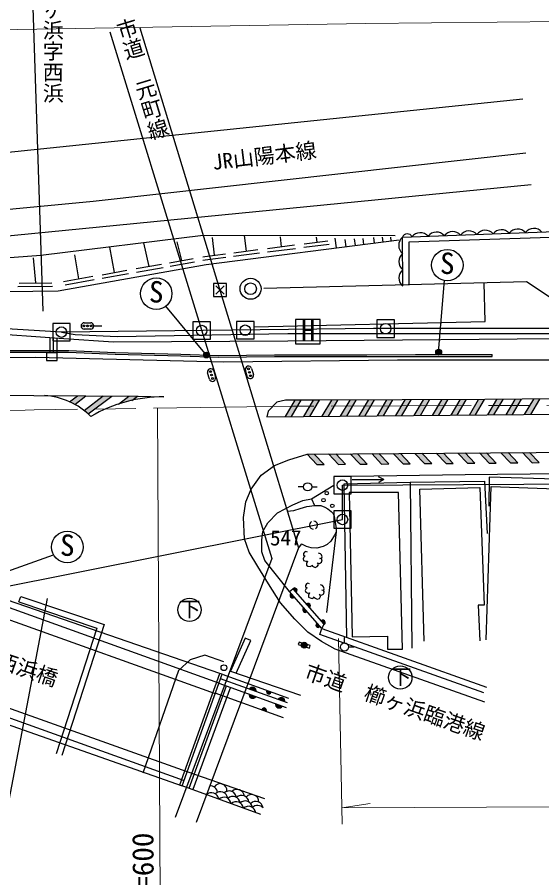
# Model space of a CAD drawing. Units: millimetres at full size, sheet at 1:1000; details may follow other scales. Extents: x 40000 to 680000, y 20000 to 380000.
# Drawn here: x 92287 to 137262, y 246826 to 320643 of the extents above; entities that cross this region are included whole.
import ezdxf
from ezdxf.enums import TextEntityAlignment as Align

# ---------------------------------------------------------------- set-up
doc = ezdxf.new("R2010")
doc.units = ezdxf.units.MM
doc.header["$LTSCALE"] = 1000
doc.linetypes.add('CHAIN', pattern=[18.5, 12, -1.5, 3.5, -1.5])
for name, color, linetype, lineweight in [('M-BGD', 7, 'Continuous', 25), ('M-BGD-EXST', 7, 'Continuous', 25), ('M-BMK', 2, 'CHAIN', 13), ('M-BMK-ROW', 54, 'Continuous', 25), ('M-STR-HTXT', 7, 'Continuous', 13), ('M-STR-STR1', 1, 'Continuous', 25), ('M-STR-STRC', 7, 'Continuous', 25), ('M-STR-STRD', 8, 'Continuous', 25)]:
    doc.layers.add(name, color=color, linetype=linetype, lineweight=lineweight)
doc.layers.add('M-BMK-HTXT', color=7, linetype='Continuous')
doc.styles.add('@ＭＳ ゴシック', font='')
doc.styles.add('ＭＳ ゴシック', font='')
doc.styles.get('@ＭＳ ゴシック').set_extended_font_data('@MS Gothic')
doc.styles.get('ＭＳ ゴシック').set_extended_font_data('MS Gothic')

msp = doc.modelspace()

# ---------------------------------------------------------------- hatches: boundary and pattern name
at = {"layer": 'M-BGD'}
for points in [[(115920, 271615), (116184, 271312, 0.4608), (116229, 271618, 0.4608)], [(116035, 270917), (115771, 271219, 0.4608), (115726, 270913, 0.4608)], [(117074, 270294), (117338, 269991, 0.4608), (117383, 270297, 0.4608)], [(117128, 269666), (116864, 269969, 0.4608), (116819, 269663, 0.4608)], [(118336, 268850), (118600, 268547, 0.4608), (118645, 268853, 0.4608)], [(118255, 268376), (117991, 268679, 0.4608), (117946, 268373, 0.4608)], [(116647, 266784, 1), (117147, 266784, 1)], [(112181, 263003), (112770, 262792, 0.84072)], [(114061, 262772), (113683, 262907, 0.4608), (113792, 262618, 0.4608)], [(112750, 262381), (112162, 262594, 0.84072)], [(114655, 262116), (115244, 261905, 0.84072)], [(113253, 261229), (113631, 261093, 0.4608), (113521, 261382, 0.4608)], [(115023, 261556), (114434, 261769, 0.84072)]]:
    msp.add_hatch(color=256, dxfattribs=at).paths.add_polyline_path(points)
at = {"layer": 'M-BGD-EXST'}
for points in [[(108291, 291545, 0.41421), (108631, 291445, 0.41421), (108731, 291785, 1)], [(128200, 291788, 0.41421), (128539, 291688, 0.41421), (128639, 292027, 1)]]:
    msp.add_hatch(color=256, dxfattribs=at).paths.add_polyline_path(points)
at = {"layer": 'M-STR-STRC'}
for points in [[(98180, 288164), (97444, 288168), (96777, 287658, -0.02053), (97225, 287434)], [(100386, 288150), (99650, 288155), (98020, 286910, -0.0189), (98373, 286613)], [(102592, 288137), (101857, 288141), (100962, 287458, -0.02446), (102120, 287776)], [(116642, 287792), (116119, 287792), (115284, 286382), (115810, 286386)], [(118212, 287792), (118200, 287792), (117689, 287792), (116861, 286396), (117387, 286400)], [(118439, 286410), (118964, 286414), (119784, 287798), (119260, 287796)], [(120016, 286424), (120542, 286428), (121356, 287803), (120832, 287801)], [(121593, 286438), (122119, 286442), (122929, 287809), (122404, 287807)], [(123171, 286451), (123696, 286456), (124501, 287814), (123977, 287812)], [(126073, 287819), (125549, 287818), (124748, 286465), (125274, 286470)], [(126325, 286479), (126851, 286484), (127645, 287825), (127121, 287823)], [(127903, 286493), (128429, 286498), (129218, 287830), (128694, 287828)], [(130790, 287836), (130266, 287834), (129480, 286507), (130006, 286512)], [(131058, 286521), (131583, 286526), (132362, 287841), (131838, 287839)], [(133940, 287856), (133414, 287851), (132635, 286535), (133161, 286540)], [(134212, 286549), (134738, 286554), (135518, 287870), (134992, 287865)], [(137096, 287885), (136570, 287880), (135790, 286563), (136316, 286568)], [(117988, 282271), (118603, 282276), (117757, 283169), (117141, 283165)], [(119833, 282287), (120447, 282292), (119603, 283183), (118988, 283178)], [(121450, 283197), (120835, 283192), (121677, 282303), (122292, 282308)], [(123522, 282318), (124137, 282324), (123297, 283210), (122681, 283206)], [(125981, 282340), (125143, 283224), (124528, 283219), (125366, 282334)], [(127211, 282350), (127826, 282355), (126990, 283238), (126374, 283233)], [(129055, 282366), (129670, 282371), (128836, 283251), (128221, 283247)], [(130900, 282382), (131515, 282387), (130683, 283265), (130068, 283261)], [(132530, 283279), (131914, 283274), (132745, 282398), (133359, 282403)], [(134376, 283293), (133761, 283288), (134589, 282413), (135204, 282419)], [(137049, 282435), (136223, 283306), (135607, 283302), (136434, 282429)]]:
    msp.add_hatch(color=256, dxfattribs=at).paths.add_polyline_path(points)

# ---------------------------------------------------------------- linework, layer by layer
at = {"layer": 'M-BGD'}
for p, q in [((67460, 299513), (136358, 306303)), ((111756, 301913), (111926, 300580)), ((103102, 301285), (103572, 299273)), ((105961, 301368), (106362, 299771)), ((108990, 301753), (109183, 300232)), ((114829, 301797), (114915, 300960)), ((116862, 300904), (119047, 301181)), ((116890, 301210), (118924, 301468)), ((117926, 301764), (117979, 301348)), ((119531, 301683), (119636, 300853)), ((120378, 301582), (120458, 300957)), ((121188, 301620), (121259, 301059)), ((121923, 301670), (121988, 301152)), ((122839, 301739), (122899, 301267)), ((123587, 301790), (123642, 301361)), ((124290, 301771), (124331, 301449)), ((100211, 300927), (100601, 298743)), ((110849, 300444), (112928, 300707)), ((113733, 300507), (116152, 300814)), ((113760, 300813), (116071, 301106)), ((93659, 300002), (93862, 297850)), ((97185, 300263), (97553, 298199)), ((105340, 299588), (107384, 299953)), ((110832, 300139), (113064, 300422)), ((102493, 299080), (104651, 299465)), ((102515, 298780), (104793, 299186)), ((105395, 299293), (107475, 299665)), ((96260, 297968), (98784, 298419)), ((99565, 298558), (101678, 298935)), ((99576, 298255), (101816, 298655)), ((92339, 297530), (95313, 297568)), ((92460, 297832), (95264, 297868)), ((96403, 297689), (98890, 298133)), ((110017, 296896), (109317, 297596)), ((109317, 296896), (110017, 297596)), ((95106, 291847), (95101, 293145)), ((95406, 291848), (95401, 293124)), ((95702, 291847), (95702, 293104)), ((133015, 291550), (133015, 291700)), ((117524, 279326), (119422, 280507)), ((123711, 280979), (123273, 281232)), ((116840, 280360), (116362, 280360)), ((117540, 280360), (118017, 280360)), ((119627, 276493), (118800, 269573)), ((92438, 270488), (92598, 270962)), ((120351, 266972), (120351, 267449)), ((120701, 266622), (121179, 266622)), ((109854, 264280), (115541, 262241)), ((116617, 262449), (110522, 264555)), ((109586, 263530), (115358, 261434)), ((115449, 261832), (109714, 263887)), ((107030, 254503), (110223, 263298)), ((110563, 263175), (107334, 254392)), ((115130, 260556), (109272, 262655)), ((113522, 253603), (106857, 255915)), ((113165, 252248), (106430, 254724))]:
    msp.add_line(p, q, dxfattribs=at)
for points in [[(66964, 306980), (81845, 308054), (135624, 313655)], [(315302, 312269), (305067, 305474), (299315, 301958), (293372, 299214), (288434, 297108), (284517, 296039), (279983, 295167), (278500, 294937), (275616, 294864), (253720, 294837), (235538, 294623), (218508, 294455), (175131, 294266), (149845, 293930), (122841, 293930), (96081, 293629), (81470, 294501), (67827, 293928)], [(315570, 311286), (308397, 306422), (298919, 300678), (290270, 296719), (288243, 295903), (283624, 294889), (279523, 294044), (266134, 293764), (243544, 293764), (221751, 293632), (202155, 293469), (186288, 293358), (168214, 293281), (148634, 293145), (138436, 293057), (115490, 292859), (100543, 292767), (96294, 293063), (89020, 293562), (82391, 294033)], [(135884, 308972), (98807, 304849), (67306, 301830)], [(125342, 297588), (125327, 301766), (155355, 302896)], [(124698, 301890), (108224, 301920), (94320, 300197), (67548, 298195)], [(321281, 302154), (310683, 296210), (301861, 291233), (295530, 288363), (290467, 286378), (282072, 284537), (275724, 283145), (266694, 282433), (251241, 282150), (235193, 282028), (215813, 282007), (198635, 281844), (176443, 281724), (150160, 281601), (130696, 281400), (120922, 281257)], [(155341, 302309), (125851, 301351), (125851, 297650)], [(67640, 296814), (95798, 297175), (108475, 299437), (125034, 301538)], [(108191, 300097), (108370, 300129), (110153, 300355)], [(108191, 299792), (108415, 299832), (110164, 300054)], [(112589, 294082), (132403, 294531), (132320, 297858)], [(140874, 294680), (135960, 297949), (113428, 297386)], [(90019, 271551), (120172, 277564), (120172, 280507), (146089, 280654), (177035, 281022), (210022, 281175), (216330, 281233), (237911, 281310), (253424, 281537), (265174, 281658), (267734, 281751), (272354, 282014), (275330, 282446), (277796, 282804), (282118, 283627), (286774, 284713), (291193, 285834), (295302, 287424), (297724, 288472), (316303, 282400), (318077, 289668), (321210, 296118)], [(96081, 293629), (97255, 293438), (100870, 293268), (115490, 293515), (138001, 293515), (159286, 293696), (178966, 293907), (208282, 294064), (226192, 294190), (251151, 294344), (272990, 294602), (280044, 294834), (284559, 295832)], [(69662, 291873), (74762, 291822), (78901, 291996), (83504, 292042), (90750, 292050), (96701, 292050), (100694, 291880), (106313, 291739), (109546, 291630), (114337, 291689), (122252, 291689), (126438, 291700), (133015, 291700)], [(69662, 291440), (74768, 291672), (78905, 291846), (83504, 291892), (90750, 291900), (96698, 291900), (100689, 291730), (106309, 291589), (109545, 291480), (114338, 291539), (122252, 291539), (126438, 291550), (133015, 291550)], [(120559, 267433), (120315, 280607), (125990, 280753), (126116, 266517)], [(121015, 280979), (123711, 280979), (123273, 280726)], [(125990, 280753), (132347, 280850), (132570, 276361)], [(141204, 267272), (141310, 280931), (132763, 281179), (132713, 278692)], [(127169, 267122), (126804, 280158), (131959, 280302), (132329, 270208), (131806, 270208), (131962, 267142)], [(132483, 267246), (132926, 280375), (140823, 280094), (140372, 267330)], [(115639, 271370), (113508, 274053), (113262, 274778), (113262, 275781), (113337, 276537), (113762, 277265), (114613, 278137), (115931, 278823), (116776, 279183), (117524, 279326), (117789, 278755)], [(115443, 278260), (116005, 278326), (116545, 278503), (117132, 278675), (117789, 278755), (118320, 278755), (118674, 278606), (118919, 278475), (119192, 278257), (119383, 278066), (119465, 277853), (119561, 277297), (119632, 276813), (119627, 276493), (119495, 276208), (119189, 275698), (118868, 275428), (118527, 275235), (117987, 275113), (117483, 275123), (117096, 275250), (116735, 275408), (116643, 275444), (116398, 275130)], [(117166, 274765), (117038, 274811), (116926, 274766), (116820, 274632), (116840, 274502), (116923, 274443), (116983, 274432), (116877, 274371), (116813, 274182), (116845, 274045), (117026, 273976), (117173, 273995), (117096, 273798), (117093, 273632), (117217, 273556), (117399, 273517), (117524, 273573), (117557, 273635), (117610, 273552), (117842, 273449), (118015, 273517), (118114, 273677), (118072, 273789), (118002, 273841), (118195, 273793), (118386, 273905), (118439, 274104), (118368, 274181), (118240, 274213), (118397, 274257), (118419, 274346), (118378, 274516), (118296, 274606), (118124, 274684)], [(117343, 272042), (117215, 272088), (117103, 272043), (116997, 271909), (117016, 271779), (117099, 271720), (117159, 271709), (117053, 271648), (116989, 271459), (117021, 271322), (117202, 271253), (117350, 271272), (117273, 271075), (117270, 270909), (117394, 270833), (117576, 270795), (117701, 270850), (117734, 270912), (117786, 270829), (118018, 270726), (118192, 270795), (118290, 270954), (118249, 271066), (118178, 271118), (118371, 271070), (118563, 271182), (118616, 271381), (118544, 271458), (118417, 271490), (118574, 271535), (118596, 271623), (118555, 271793), (118473, 271883), (118300, 271961)], [(92598, 270962), (99744, 268553), (96107, 257302)], [(92438, 270488), (99117, 268237), (95631, 257456)], [(132301, 262697), (118232, 267689), (118412, 268196), (132529, 263175)], [(111059, 264370), (112306, 267178), (111844, 267383), (110579, 264535)], [(116717, 266957), (116452, 267039), (116386, 266824), (116650, 266743)], [(117077, 266611), (117341, 266529), (117374, 266637)], [(117374, 266637), (117408, 266744), (117143, 266826)]]:
    msp.add_lwpolyline(points, dxfattribs=at)
for points in [[(109117, 296696), (110217, 296696), (110217, 297796), (109117, 297796)], [(111089, 293045), (112589, 293045), (112589, 294545), (111089, 294545)], [(123125, 293180), (124625, 293180), (124625, 294680), (123125, 294680)], [(95331, 292879), (96831, 292879), (96831, 294379), (95331, 294379)], [(107355, 293015), (108855, 293015), (108855, 294515), (107355, 294515)], [(94811, 291183), (95702, 291183), (95702, 291847), (94811, 291847)], [(119422, 279757), (120922, 279757), (120922, 281257), (119422, 281257)], [(121008, 267502), (124031, 267541), (124045, 266432), (125330, 266449), (124976, 279876), (120744, 279876)], [(119422, 276814), (120922, 276814), (120922, 278314), (119422, 278314)], [(118412, 268196), (115639, 271370), (115920, 271615), (118574, 268576)]]:
    msp.add_lwpolyline(points, close=True, dxfattribs=at)
for centre, radius in [((112296, 297349), 900), ((112296, 297349), 500), ((96081, 293629), 450), ((108105, 293765), 450), ((111839, 293795), 450), ((123875, 293930), 450), ((117190, 280360), 350), ((120172, 280507), 450), ((118826, 279813), 150), ((118546, 279212), 150), ((119302, 278730), 150), ((120172, 277564), 450), ((116897, 266784), 250), ((120351, 266622), 350), ((110012, 264845), 250)]:
    msp.add_circle(centre, radius, dxfattribs=at)
for centre, radius, start, end in [((125733, 301634), 426, 22.3416, 161.96851), ((126844, 301260), 895, 41.09515, 143.21496), ((128236, 301313), 895, 41.09515, 143.21496), ((129628, 301365), 895, 41.09515, 143.21496), ((131020, 301418), 895, 41.09515, 143.21496), ((132411, 301470), 895, 41.09515, 143.21496), ((133803, 301522), 895, 41.09515, 143.21496), ((135195, 301575), 895, 41.09515, 143.21496), ((136587, 301627), 895, 41.09515, 143.21496), ((125892, 301072), 895, 129.14124, 231.26105), ((125897, 299679), 895, 129.14124, 231.26105), ((125902, 298286), 895, 129.14124, 231.26105), ((117695, 277070), 350, 119.86209, 266.65899), ((117695, 277070), 350, 299.86209, 86.65899), ((116076, 271484), 203, 302.1849, 140.10828), ((115879, 271047), 203, 122.1849, 320.10828), ((117230, 270163), 203, 302.1849, 140.10828), ((116972, 269797), 203, 122.1849, 320.10828), ((118492, 268719), 203, 302.1849, 140.10828), ((118099, 268507), 203, 122.1849, 320.10828), ((112457, 262846), 318, 350.17547, 150.39321), ((113861, 262810), 203, 151.31996, 349.24334), ((112475, 262539), 318, 169.93779, 330.15552), ((114931, 261959), 318, 350.17547, 150.39321), ((113452, 261191), 203, 331.32265, 169.24603), ((114747, 261714), 318, 169.93779, 330.15552), ((108836, 254073), 634, 6.90849, 94.63873), ((109684, 254312), 588, 353.92297, 149.69658), ((108938, 253494), 634, 6.90849, 132.71973), ((109709, 253563), 634, 6.90849, 132.71973), ((110459, 253645), 634, 6.90849, 132.71973), ((111112, 253730), 670, 9.16863, 130.34797), ((112377, 253335), 629, 357.8577, 138.05956), ((109998, 253104), 634, 6.90849, 132.71973), ((110769, 253173), 634, 6.90849, 132.71973), ((111058, 252714), 634, 6.90849, 132.71973), ((111519, 253255), 634, 6.90849, 132.71973), ((111829, 252784), 634, 6.90849, 132.71973), ((112735, 252738), 634, 6.90849, 132.71973), ((112118, 252325), 634, 6.90849, 132.71973), ((112889, 252394), 634, 41.51418, 132.71973)]:
    msp.add_arc(centre, radius, start, end, dxfattribs=at)
at = {"layer": 'M-BGD-EXST'}
for p, q in [((128420, 291907), (128924, 298046)), ((108511, 291665), (105027, 295860)), ((118256, 294724), (116156, 294724)), ((116156, 294724), (116156, 292624)), ((118256, 292624), (118256, 294724)), ((116156, 292624), (118256, 292624)), ((90520, 272791), (95410, 274528))]:
    msp.add_line(p, q, dxfattribs=at)
for centre, radius in [((129158, 299375), 1350), ((104204, 296930), 1350), ((108511, 291665), 250), ((128420, 291907), 250), ((96581, 275199), 1350), ((107059, 269812), 1000), ((125131, 264006), 1000)]:
    msp.add_circle(centre, radius, dxfattribs=at)
at = {"layer": 'M-BMK'}
for p, q in [((115962, 287269), (93735, 286957)), ((168204, 287459), (115962, 287269)), ((93735, 286957), (77222, 286329))]:
    msp.add_line(p, q, dxfattribs=at)
at = {"layer": 'M-BMK-ROW'}
for p, q in [((93418, 327895), (94475, 295415)), ((94857, 270794), (87691, 233210))]:
    msp.add_line(p, q, dxfattribs=at)
at = {"layer": 'M-STR-HTXT'}
for p, q in [((104328, 287106), (104585, 237145)), ((119833, 267360), (120155, 251427)), ((120127, 252835), (122556, 253188))]:
    msp.add_line(p, q, dxfattribs=at)
for points in [[(80645, 319398), (122167, 320090), (172853, 320611), (231018, 320971), (275933, 321037)], [(284671, 253295), (245374, 253105), (169729, 253069), (120127, 252835)]]:
    msp.add_lwpolyline(points, dxfattribs=at)
at = {"layer": 'M-STR-STR1'}
for p, q in [((109586, 263530), (89681, 270677)), ((89361, 269754), (109260, 262623)), ((106242, 254791), (109666, 264347)), ((106430, 254724), (109854, 264280)), ((106857, 255915), (87013, 262985)), ((86768, 262276), (106591, 255172))]:
    msp.add_line(p, q, dxfattribs=at)
for points in [[(109854, 264280), (109666, 264347), (89860, 271193)], [(86565, 261691), (86754, 261626), (106430, 254724)]]:
    msp.add_lwpolyline(points, dxfattribs=at)
at = {"layer": 'M-STR-STRC'}
for p, q in [((98037, 294436), (98587, 294436)), ((98587, 293886), (98037, 293886)), ((98862, 294158), (99548, 294158)), ((108763, 289605), (108606, 290132)), ((109133, 290289), (109290, 289762)), ((112010, 289839), (111853, 290366)), ((112380, 290524), (112537, 289996)), ((96777, 287658), (97444, 288168)), ((97225, 287434), (98180, 288164)), ((98020, 286910), (99650, 288155)), ((98373, 286613), (100386, 288150)), ((100962, 287458), (101857, 288141)), ((102120, 287776), (102592, 288137)), ((115284, 286382), (116119, 287792)), ((115810, 286386), (116642, 287792)), ((116861, 286396), (117689, 287792)), ((117387, 286400), (118212, 287792)), ((118439, 286410), (119260, 287796)), ((118964, 286414), (119784, 287798)), ((120016, 286424), (120832, 287801)), ((120542, 286428), (121356, 287803)), ((121593, 286438), (122404, 287807)), ((122119, 286442), (122929, 287809)), ((123171, 286451), (123977, 287812)), ((123696, 286456), (124501, 287814)), ((124748, 286465), (125549, 287818)), ((125274, 286470), (126073, 287819)), ((126325, 286479), (127121, 287823)), ((126851, 286484), (127645, 287825)), ((127903, 286493), (128694, 287828)), ((128429, 286498), (129218, 287830)), ((129480, 286507), (130266, 287834)), ((130006, 286512), (130790, 287836)), ((131058, 286521), (131838, 287839)), ((131583, 286526), (132362, 287841)), ((132635, 286535), (133414, 287851)), ((133161, 286540), (133940, 287856)), ((134212, 286549), (134992, 287865)), ((134738, 286554), (135518, 287870)), ((135790, 286563), (136570, 287880)), ((136316, 286568), (137096, 287885)), ((117141, 283165), (117988, 282271)), ((117757, 283169), (118603, 282276)), ((118988, 283178), (119833, 282287)), ((119603, 283183), (120447, 282292)), ((120835, 283192), (121677, 282303)), ((121450, 283197), (122292, 282308)), ((122681, 283206), (123522, 282318)), ((123297, 283210), (124137, 282324)), ((124528, 283219), (125366, 282334)), ((125143, 283224), (125981, 282340)), ((126374, 283233), (127211, 282350)), ((126990, 283238), (127826, 282355)), ((128221, 283247), (129055, 282366)), ((128836, 283251), (129670, 282371)), ((130068, 283261), (130900, 282382)), ((130683, 283265), (131515, 282387)), ((131914, 283274), (132745, 282398)), ((132530, 283279), (133359, 282403)), ((133761, 283288), (134589, 282413)), ((134376, 283293), (135204, 282419)), ((135607, 283302), (136434, 282429)), ((136223, 283306), (137049, 282435)), ((117988, 282271), (118603, 282276)), ((119833, 282287), (120447, 282292)), ((121677, 282303), (122292, 282308)), ((123522, 282318), (124137, 282324)), ((125366, 282334), (125981, 282340)), ((127211, 282350), (127826, 282355)), ((129055, 282366), (129670, 282371)), ((130900, 282382), (131515, 282387)), ((132745, 282398), (133359, 282403)), ((134589, 282413), (135204, 282419)), ((136434, 282429), (137049, 282435))]:
    msp.add_line(p, q, dxfattribs=at)
for points in [[(316038, 309647), (302095, 301401), (294813, 297682), (290833, 296047), (286662, 294541), (282525, 293472), (277994, 292791), (271668, 292329), (261596, 292054), (244881, 291802), (228248, 291683), (210715, 291619), (187967, 291467), (169153, 291389), (142016, 291219), (124898, 291219), (110002, 291050), (93874, 291459), (76422, 291271), (68020, 290939)], [(288546, 291179), (281502, 289846), (278104, 289336), (269666, 288949), (260419, 288700), (242882, 288531), (225796, 288516), (210697, 288393), (194835, 288283), (177760, 288196), (163529, 288221), (148330, 287988), (132368, 287841), (118200, 287792), (115285, 287792), (114550, 287621), (113803, 286862), (113697, 286368)], [(113697, 286368), (167137, 286841), (191726, 286963), (214651, 287168), (257562, 287429), (266898, 287711), (276601, 288655), (280376, 289250)], [(68228, 287717), (89196, 288219), (102653, 288136), (104862, 288070)], [(132389, 261887), (119538, 266436), (118369, 267097), (117218, 267907), (116080, 269013), (114847, 270413), (113844, 272046), (112930, 273532), (112176, 274749), (111777, 275890), (111676, 277737), (111885, 279081), (112349, 280146), (113210, 281352), (114352, 282185), (115567, 282670), (117141, 283165), (176068, 283602), (208002, 283722), (208956, 283659), (209940, 283174), (210779, 282261)], [(109996, 265340), (108371, 265926), (107118, 265531), (106119, 264605), (103061, 255804)]]:
    msp.add_lwpolyline(points, dxfattribs=at)
for centre in [(98000, 294164), (98310, 294164), (98620, 294164), (108862, 290247), (112108, 290481), (112197, 290184), (108950, 289950), (109039, 289653), (112285, 289887)]:
    msp.add_circle(centre, 75, dxfattribs=at)
for centre, radius, start, end in [((98037, 294161), 275, 90, 180), ((98037, 294161), 275, 180, 270), ((98587, 294161), 275, 360, 90), ((98587, 294161), 275, 270, 0), ((108869, 290211), 275, 106.60612, 196.60612), ((108869, 290211), 275, 16.60612, 106.60612), ((112116, 290445), 275, 106.60612, 196.60612), ((112116, 290445), 275, 16.60612, 106.60612), ((109026, 289683), 275, 196.60612, 286.60612), ((109026, 289683), 275, 286.60612, 16.60612), ((112273, 289918), 275, 196.60612, 286.60612), ((112273, 289918), 275, 286.60612, 16.60612), ((94273, 282093), 6102, 44.83218, 86.72852), ((104794, 275784), 12287, 89.68472, 120.26899)]:
    msp.add_arc(centre, radius, start, end, dxfattribs=at)
at = {"layer": 'M-STR-STRD'}
for points in [[(102790, 319729), (116398, 275130), (107617, 251572)], [(100220, 319402), (114121, 274200), (105840, 252011)]]:
    msp.add_lwpolyline(points, dxfattribs=at)

# ---------------------------------------------------------------- texts
at = {"layer": 'M-BGD', "style": 'ＭＳ ゴシック'}
msp.add_text('547', height=1320, dxfattribs=at).set_placement((113964, 274933), align=Align.BOTTOM_LEFT)
at = {"layer": 'M-BGD-EXST', "style": 'ＭＳ ゴシック'}
for p in [(128502, 298083), (103548, 295637), (95926, 273906)]:
    msp.add_text('S', height=1833, rotation=358.508, dxfattribs=at).set_placement(p, align=Align.BOTTOM_LEFT)
for s, height, p in [('H', 1833, (116609, 292316)), ('下', 1320, (106206, 268824)), ('下', 1320, (124279, 263018))]:
    msp.add_text(s, height=height, dxfattribs=at).set_placement(p, align=Align.BOTTOM_LEFT)
at = {"layer": 'M-BMK-HTXT'}
for s, rotation, style, p in [('大字櫛ヶ浜字西浜', 270, '@ＭＳ ゴシック', (94299, 327645)), ('市道\u3000元町線', 286.904, '@ＭＳ ゴシック', (100443, 320209)), ('JR山陽本線', 6.959, 'ＭＳ ゴシック', (109127, 307146)), ('西浜橋', 341.075, 'ＭＳ ゴシック', (90244, 264595)), ('市道\u3000櫛ヶ浜臨港線', 340.667, 'ＭＳ ゴシック', (116681, 263587))]:
    msp.add_text(s, height=1320, rotation=rotation, dxfattribs=dict(at, style=style)).set_placement(p, align=Align.BOTTOM_LEFT)
at = {"layer": 'M-STR-HTXT', "style": 'ＭＳ ゴシック'}
msp.add_text('R=600', height=1833, rotation=90.295, dxfattribs=at).set_placement((104547, 244475), align=Align.BOTTOM_LEFT)

doc.saveas('drawing.dxf')
